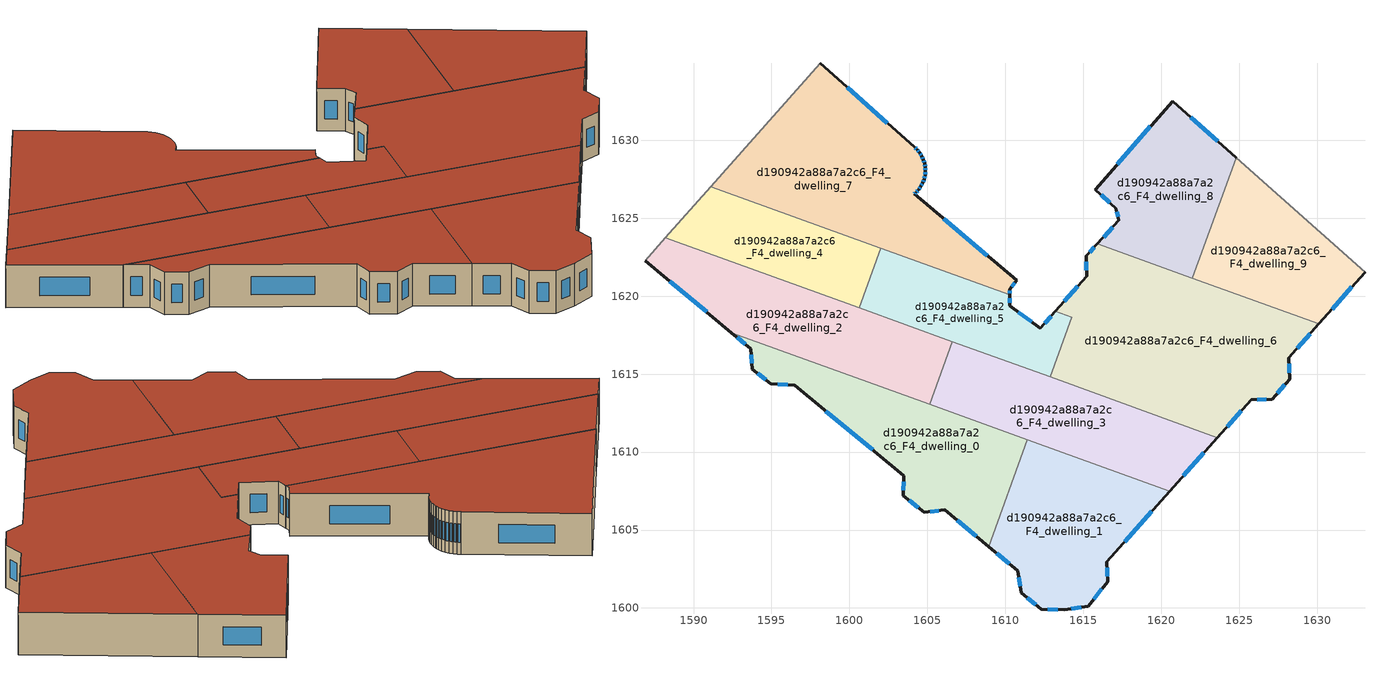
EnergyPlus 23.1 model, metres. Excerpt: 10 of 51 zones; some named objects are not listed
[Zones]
d190942a88a7a2c6_F4_dwelling_0
 floor to d190942a88a7a2c6_F3_dwelling_0 (EU_floor_Construction): 1611.41,1610.8 1608.93,1603.94 1606.11,1606.29 1604.81,1606.14 1603.46,1607.2 1603.48,1608.47 1596.49,1614.29 1594.97,1614.38 1593.77,1615.31 1593.69,1616.63 1592.43,1617.67 z12
 wall outside (EU_wall_Construction): 1592.43,1617.67 1593.69,1616.63 1593.77,1615.31 1594.97,1614.38 1596.49,1614.29 1603.48,1608.47 1603.46,1607.2 1604.81,1606.14 1606.11,1606.29 1608.93,1603.94 z12:15
 wall to d190942a88a7a2c6_F4_dwelling_1 (EU_wall_Construction): 1608.93,1603.94 1611.41,1610.8 z12:15
 wall to d190942a88a7a2c6_F4_dwelling_2 (EU_wall_Construction): 1605.15,1613.07 1592.43,1617.67 z12:15
 wall to d190942a88a7a2c6_F4_dwelling_3 (EU_wall_Construction): 1611.41,1610.8 1605.15,1613.07 z12:15
 window (EU_Window_Construction): 1603.48,1608.11 1603.46,1607.56 / 1598.49,1612.63 1601.49,1610.13 / 1595.4,1614.36 1596.06,1614.32 / 1594.11,1615.05 1594.62,1614.65 / 1593.71,1616.25 1593.75,1615.69 / 1592.79,1617.37 1593.33,1616.92 / 1606.91,1605.62 1608.12,1604.61 / 1605.18,1606.18 1605.74,1606.25 / 1603.84,1606.9 1604.42,1606.44 z12.86:14.14
 roof outside (EU_roof_Construction): 1608.93,1603.94 1611.41,1610.8 1592.43,1617.67 1593.69,1616.63 1593.77,1615.31 1594.97,1614.38 1596.49,1614.29 1603.48,1608.47 1603.46,1607.2 1604.81,1606.14 1606.11,1606.29 z15
d190942a88a7a2c6_F4_dwelling_1
 floor to d190942a88a7a2c6_F3_dwelling_1 (EU_floor_Construction): 1620.55,1607.49 1616.51,1602.96 1616.55,1601.68 1615.32,1600.1 1613.78,1599.9 1612.31,1599.91 1611.02,1600.97 1610.79,1602.39 1608.93,1603.94 1611.41,1610.8 z12
 wall outside (EU_wall_Construction): 1608.93,1603.94 1610.79,1602.39 1611.02,1600.97 1612.31,1599.91 1613.78,1599.9 1615.32,1600.1 1616.55,1601.68 1616.51,1602.96 1620.55,1607.49 z12:15
 wall to d190942a88a7a2c6_F4_dwelling_3 (EU_wall_Construction): 1620.55,1607.49 1611.41,1610.8 z12:15
 window (EU_Window_Construction): 1612.73,1599.91 1613.36,1599.9 / 1611.39,1600.67 1611.95,1600.21 / 1610.86,1601.99 1610.96,1601.38 / 1609.46,1603.5 1610.26,1602.83 / 1617.66,1604.26 1619.39,1606.2 / 1616.54,1602.04 1616.52,1602.6 / 1615.67,1600.55 1616.2,1601.23 / 1614.22,1599.96 1614.88,1600.05 z12.86:14.14
 roof outside (EU_roof_Construction): 1616.55,1601.68 1616.51,1602.96 1620.55,1607.49 1611.41,1610.8 1608.93,1603.94 1610.79,1602.39 1611.02,1600.97 1612.31,1599.91 1613.78,1599.9 1615.32,1600.1 z15
d190942a88a7a2c6_F4_dwelling_2
 floor to d190942a88a7a2c6_F3_dwelling_2 (EU_floor_Construction): 1606.6,1617.09 1605.15,1613.07 1592.43,1617.67 1586.89,1622.28 1588.19,1623.75 z12
 wall outside (EU_wall_Construction): 1586.89,1622.28 1592.43,1617.67 z12:15
 wall to d190942a88a7a2c6_F4_dwelling_3 (EU_wall_Construction): 1605.15,1613.07 1606.6,1617.09 z12:15
 wall adiabatic (EU_wall_Construction): 1588.19,1623.75 1586.89,1622.28 z12:15
 wall to d190942a88a7a2c6_F4_dwelling_4 (EU_wall_Construction): 1600.62,1619.25 1588.19,1623.75 z12:15
 wall to d190942a88a7a2c6_F4_dwelling_5 (EU_wall_Construction): 1606.6,1617.09 1600.62,1619.25 z12:15
 window (EU_Window_Construction): 1588.47,1620.97 1590.85,1618.99 z12.86:14.14
 roof outside (EU_roof_Construction): 1605.15,1613.07 1606.6,1617.09 1588.19,1623.75 1586.89,1622.28 1592.43,1617.67 z15
d190942a88a7a2c6_F4_dwelling_3
 floor to d190942a88a7a2c6_F3_dwelling_3 (EU_floor_Construction): 1623.61,1610.93 1620.55,1607.49 1605.15,1613.07 1606.6,1617.09 z12
 wall outside (EU_wall_Construction): 1620.55,1607.49 1623.61,1610.93 z12:15
 wall to d190942a88a7a2c6_F4_dwelling_6 (EU_wall_Construction): 1623.61,1610.93 1612.87,1614.82 z12:15
 wall to d190942a88a7a2c6_F4_dwelling_5 (EU_wall_Construction): 1612.87,1614.82 1606.6,1617.09 z12:15
 window (EU_Window_Construction): 1621.42,1608.47 1622.73,1609.95 z12.86:14.14
 roof outside (EU_roof_Construction): 1620.55,1607.49 1623.61,1610.93 1606.6,1617.09 1605.15,1613.07 z15
d190942a88a7a2c6_F4_dwelling_4
 floor to d190942a88a7a2c6_F3_dwelling_4 (EU_floor_Construction): 1602,1623.08 1600.62,1619.25 1588.19,1623.75 1591.11,1627.03 z12
 wall to d190942a88a7a2c6_F4_dwelling_5 (EU_wall_Construction): 1600.62,1619.25 1602,1623.08 z12:15
 wall adiabatic (EU_wall_Construction): 1591.11,1627.03 1588.19,1623.75 z12:15
 wall to d190942a88a7a2c6_F4_dwelling_7 (EU_wall_Construction): 1602,1623.08 1591.11,1627.03 z12:15
 roof outside (EU_roof_Construction): 1600.62,1619.25 1602,1623.08 1591.11,1627.03 1588.19,1623.75 z15
d190942a88a7a2c6_F4_dwelling_5
 floor to d190942a88a7a2c6_F3_dwelling_5 (EU_floor_Construction): 1613.21,1619.03 1614.25,1618.65 1612.87,1614.82 1600.62,1619.25 1602,1623.08 1610.29,1620.08 1610.28,1619.38 1612.24,1617.95 z12
 wall outside (EU_wall_Construction): 1613.21,1619.03 1612.24,1617.95 1610.28,1619.38 1610.29,1620.08 z12:15
 wall to d190942a88a7a2c6_F4_dwelling_6 (EU_wall_Construction): 1612.87,1614.82 1614.25,1618.65 1613.21,1619.03 z12:15
 wall to d190942a88a7a2c6_F4_dwelling_7 (EU_wall_Construction): 1610.29,1620.08 1602,1623.08 z12:15
 window (EU_Window_Construction): 1610.28,1619.58 1610.29,1619.88 / 1611.68,1618.35 1610.84,1618.97 / 1612.93,1618.72 1612.52,1618.25 z12.86:14.14
 roof outside (EU_roof_Construction): 1612.87,1614.82 1614.25,1618.65 1613.21,1619.03 1612.24,1617.95 1610.28,1619.38 1610.29,1620.08 1602,1623.08 1600.62,1619.25 z15
d190942a88a7a2c6_F4_dwelling_6
 floor to d190942a88a7a2c6_F3_dwelling_6 (EU_floor_Construction): 1630.11,1618.22 1628.18,1616.06 1628.24,1614.68 1627.13,1613.4 1625.77,1613.35 1623.61,1610.93 1612.87,1614.82 1614.25,1618.65 1613.21,1619.03 1615.21,1621.28 1615.2,1622.59 1615.91,1623.36 z12
 wall outside (EU_wall_Construction): 1615.91,1623.36 1615.2,1622.59 1615.21,1621.28 1613.21,1619.03 / 1623.61,1610.93 1625.77,1613.35 1627.13,1613.4 1628.24,1614.68 1628.18,1616.06 1630.11,1618.22 z12:15
 wall to d190942a88a7a2c6_F4_dwelling_9 (EU_wall_Construction): 1630.11,1618.22 1622,1621.16 z12:15
 wall to d190942a88a7a2c6_F4_dwelling_8 (EU_wall_Construction): 1622,1621.16 1615.91,1623.36 z12:15
 window (EU_Window_Construction): 1614.64,1620.64 1613.78,1619.67 / 1615.2,1622.22 1615.21,1621.66 / 1615.71,1623.14 1615.4,1622.81 / 1628.73,1616.68 1629.56,1617.6 / 1628.22,1615.08 1628.2,1615.67 / 1627.45,1613.76 1627.92,1614.32 / 1626.16,1613.36 1626.74,1613.38 / 1624.23,1611.62 1625.15,1612.66 z12.86:14.14
 roof outside (EU_roof_Construction): 1627.13,1613.4 1628.24,1614.68 1628.18,1616.06 1630.11,1618.22 1615.91,1623.36 1615.2,1622.59 1615.21,1621.28 1613.21,1619.03 1614.25,1618.65 1612.87,1614.82 1623.61,1610.93 1625.77,1613.35 z15
d190942a88a7a2c6_F4_dwelling_7
 floor to d190942a88a7a2c6_F3_dwelling_7 (EU_floor_Construction): 1604.34,1629.41 1604.51,1629.21 1604.64,1628.99 1604.75,1628.76 1604.82,1628.51 1604.86,1628.26 1604.87,1628.07 1604.87,1628.01 1604.85,1627.75 1604.79,1627.5 1604.7,1627.27 1604.58,1627.04 1604.43,1626.83 1604.26,1626.64 1604.17,1626.56 1610.73,1621.02 1610.29,1620.46 1610.29,1620.08 1591.11,1627.03 1598.14,1634.93 1604.16,1629.58 z12
 wall outside (EU_wall_Construction): 1610.29,1620.08 1610.29,1620.46 1610.73,1621.02 1604.17,1626.56 1604.26,1626.64 1604.43,1626.83 1604.58,1627.04 1604.7,1627.27 1604.79,1627.5 1604.85,1627.75 1604.87,1628.01 1604.87,1628.07 1604.86,1628.26 1604.82,1628.51 1604.75,1628.76 1604.64,1628.99 1604.51,1629.21 1604.34,1629.41 1604.16,1629.58 1598.14,1634.93 z12:15
 wall adiabatic (EU_wall_Construction): 1598.14,1634.93 1591.11,1627.03 z12:15
 window (EU_Window_Construction): 1602.44,1631.11 1599.86,1633.4 / 1604.29,1629.45 1604.21,1629.53 / 1604.46,1629.27 1604.39,1629.35 / 1604.6,1629.05 1604.54,1629.15 / 1604.72,1628.83 1604.67,1628.93 / 1604.8,1628.58 1604.77,1628.69 / 1604.85,1628.34 1604.83,1628.44 / 1604.87,1628.13 1604.87,1628.21 / 1604.86,1627.83 1604.87,1627.94 / 1604.81,1627.58 1604.83,1627.68 / 1604.73,1627.33 1604.77,1627.44 / 1604.62,1627.1 1604.67,1627.2 / 1604.48,1626.89 1604.54,1626.98 / 1604.31,1626.7 1604.38,1626.78 / 1604.19,1626.59 1604.23,1626.62 / 1608.85,1622.6 1606.04,1624.98 / 1610.41,1620.62 1610.6,1620.86 / 1610.29,1620.19 1610.29,1620.35 z12.86:14.14
 roof outside (EU_roof_Construction): 1610.29,1620.08 1610.29,1620.46 1610.73,1621.02 1604.17,1626.56 1604.26,1626.64 1604.43,1626.83 1604.58,1627.04 1604.7,1627.27 1604.79,1627.5 1604.85,1627.75 1604.87,1628.01 1604.87,1628.07 1604.86,1628.26 1604.82,1628.51 1604.75,1628.76 1604.64,1628.99 1604.51,1629.21 1604.34,1629.41 1604.16,1629.58 1598.14,1634.93 1591.11,1627.03 z15
d190942a88a7a2c6_F4_dwelling_8
 floor to d190942a88a7a2c6_F3_dwelling_8 (EU_floor_Construction): 1624.8,1628.89 1622,1621.16 1615.91,1623.36 1617.29,1624.87 1617.09,1625.65 1615.76,1626.83 1620.73,1632.51 z12
 wall outside (EU_wall_Construction): 1624.8,1628.89 1620.73,1632.51 1615.76,1626.83 1617.09,1625.65 1617.29,1624.87 1615.91,1623.36 z12:15
 wall to d190942a88a7a2c6_F4_dwelling_9 (EU_wall_Construction): 1622,1621.16 1624.8,1628.89 z12:15
 window (EU_Window_Construction): 1623.64,1629.92 1621.89,1631.47 / 1616.9,1624.44 1616.3,1623.79 / 1617.15,1625.43 1617.23,1625.09 / 1616.14,1626.5 1616.71,1625.99 / 1619.31,1630.89 1617.18,1628.45 z12.86:14.14
 roof outside (EU_roof_Construction): 1622,1621.16 1624.8,1628.89 1620.73,1632.51 1615.76,1626.83 1617.09,1625.65 1617.29,1624.87 1615.91,1623.36 z15
d190942a88a7a2c6_F4_dwelling_9
 floor to d190942a88a7a2c6_F3_dwelling_9 (EU_floor_Construction): 1633.07,1621.55 1630.11,1618.22 1622,1621.16 1624.8,1628.89 z12
 wall outside (EU_wall_Construction): 1630.11,1618.22 1633.07,1621.55 z12:15
 wall adiabatic (EU_wall_Construction): 1633.07,1621.55 1624.8,1628.89 z12:15
 window (EU_Window_Construction): 1630.96,1619.17 1632.23,1620.6 z12.86:14.14
 roof outside (EU_roof_Construction): 1630.11,1618.22 1633.07,1621.55 1624.8,1628.89 1622,1621.16 z15
[Building]
EU S2 Campaign: North Axis=0; Terrain=City; Solar Distribution=FullExterior
[Site:Location]
Helsinki-Vantaa.AP: Latitude=60.317; Longitude=24.963; Time Zone=2; Elevation=54.6
[SizingPeriod:WeatherFileDays]
AnnualSizingPeriod: Begin Month=1; Begin Day of Month=1; End Month=12; End Day of Month=31; Day of Week for Start Day=Monday; Use Weather File Daylight Saving Period=No; Use Weather File Rain and Snow Indicators=No
[MATERIAL]
EU_InternalMass_Material: Roughness=MediumRough; Thickness=0.1; Conductivity=1; Density=1800; Specific Heat=900; Thermal Absorptance=0.9; Solar Absorptance=0.7; Visible Absorptance=0.7
[MATERIAL:NOMASS] Roughness=MediumRough; Thermal Absorptance=0.9; Solar Absorptance=0.7; Visible Absorptance=0.7
Name | Thermal Resistance
EU_wall_NoMass | 1.10183
EU_roof_NoMass; EU_floor_NoMass | 1.70606
[WINDOWMATERIAL:SIMPLEGLAZINGSYSTEM]
EU_Window_SimpleGlazing: UFactor=3.11035; Solar Heat Gain Coefficient=0.8; Visible Transmittance=0.8
[CONSTRUCTION]
EU_wall_Construction: EU_wall_NoMass
EU_roof_Construction: EU_roof_NoMass
EU_floor_Construction: EU_floor_NoMass
EU_Window_Construction: EU_Window_SimpleGlazing
EU_InternalMass_Construction: EU_InternalMass_Material
[ZONE] Type=1; Multiplier=1; Ceiling Height=autocalculate; Floor Area=autocalculate; Part of Total Floor Area=Yes
Name | Volume
d190942a88a7a2c6_F4_dwelling_0 | 235.489
d190942a88a7a2c6_F4_dwelling_1 | 219.08
d190942a88a7a2c6_F4_dwelling_2 | 233.502
d190942a88a7a2c6_F4_dwelling_3 | 221.028
d190942a88a7a2c6_F4_dwelling_4 | 151.515
d190942a88a7a2c6_F4_dwelling_5 | 150.853
d190942a88a7a2c6_F4_dwelling_6 | 374.272
d190942a88a7a2c6_F4_dwelling_7 | 326.437
d190942a88a7a2c6_F4_dwelling_8 | 180.263
d190942a88a7a2c6_F4_dwelling_9 | 180.272
[INTERNALMASS] Construction=EU_InternalMass_Construction
Name | Zone or ZoneList | Surface Area
d190942a88a7a2c6_F4_dwelling_0_EU_InternalMass | d190942a88a7a2c6_F4_dwelling_0 | 78.4962
d190942a88a7a2c6_F4_dwelling_1_EU_InternalMass | d190942a88a7a2c6_F4_dwelling_1 | 73.0269
d190942a88a7a2c6_F4_dwelling_2_EU_InternalMass | d190942a88a7a2c6_F4_dwelling_2 | 77.8337
d190942a88a7a2c6_F4_dwelling_3_EU_InternalMass | d190942a88a7a2c6_F4_dwelling_3 | 73.676
d190942a88a7a2c6_F4_dwelling_4_EU_InternalMass | d190942a88a7a2c6_F4_dwelling_4 | 50.505
d190942a88a7a2c6_F4_dwelling_5_EU_InternalMass | d190942a88a7a2c6_F4_dwelling_5 | 50.284
d190942a88a7a2c6_F4_dwelling_6_EU_InternalMass | d190942a88a7a2c6_F4_dwelling_6 | 124.763
d190942a88a7a2c6_F4_dwelling_7_EU_InternalMass | d190942a88a7a2c6_F4_dwelling_7 | 108.812
d190942a88a7a2c6_F4_dwelling_8_EU_InternalMass | d190942a88a7a2c6_F4_dwelling_8 | 60.0876
d190942a88a7a2c6_F4_dwelling_9_EU_InternalMass | d190942a88a7a2c6_F4_dwelling_9 | 60.0908
[OTHEREQUIPMENT] Fuel Type=Electricity; Design Level Calculation Method=Watts/Area; Power per Zone Floor Area=1; Fraction Latent=0; Fraction Radiant=0; Fraction Lost=0; Carbon Dioxide Generation Rate=0; EndUse Subcategory=EU_Step8_InternalGains
Name | Zone or ZoneList or Space or SpaceList | Schedule
EU_Step8_InternalGain_d190942a88a7a2c6_F4_dwelling_0_f000 | d190942a88a7a2c6_F4_dwelling_0 | EU_Step8_GainSchedule_d190942a88a7a2c6_F4_dwelling_0_f000
EU_Step8_InternalGain_d190942a88a7a2c6_F4_dwelling_1_f000 | d190942a88a7a2c6_F4_dwelling_1 | EU_Step8_GainSchedule_d190942a88a7a2c6_F4_dwelling_1_f000
EU_Step8_InternalGain_d190942a88a7a2c6_F4_dwelling_2_f000 | d190942a88a7a2c6_F4_dwelling_2 | EU_Step8_GainSchedule_d190942a88a7a2c6_F4_dwelling_2_f000
EU_Step8_InternalGain_d190942a88a7a2c6_F4_dwelling_3_f000 | d190942a88a7a2c6_F4_dwelling_3 | EU_Step8_GainSchedule_d190942a88a7a2c6_F4_dwelling_3_f000
EU_Step8_InternalGain_d190942a88a7a2c6_F4_dwelling_4_f000 | d190942a88a7a2c6_F4_dwelling_4 | EU_Step8_GainSchedule_d190942a88a7a2c6_F4_dwelling_4_f000
EU_Step8_InternalGain_d190942a88a7a2c6_F4_dwelling_5_f000 | d190942a88a7a2c6_F4_dwelling_5 | EU_Step8_GainSchedule_d190942a88a7a2c6_F4_dwelling_5_f000
EU_Step8_InternalGain_d190942a88a7a2c6_F4_dwelling_6_f000 | d190942a88a7a2c6_F4_dwelling_6 | EU_Step8_GainSchedule_d190942a88a7a2c6_F4_dwelling_6_f000
EU_Step8_InternalGain_d190942a88a7a2c6_F4_dwelling_7_f000 | d190942a88a7a2c6_F4_dwelling_7 | EU_Step8_GainSchedule_d190942a88a7a2c6_F4_dwelling_7_f000
EU_Step8_InternalGain_d190942a88a7a2c6_F4_dwelling_8_f000 | d190942a88a7a2c6_F4_dwelling_8 | EU_Step8_GainSchedule_d190942a88a7a2c6_F4_dwelling_8_f000
EU_Step8_InternalGain_d190942a88a7a2c6_F4_dwelling_9_f000 | d190942a88a7a2c6_F4_dwelling_9 | EU_Step8_GainSchedule_d190942a88a7a2c6_F4_dwelling_9_f000
[ZONEVENTILATION:DESIGNFLOWRATE] Schedule=EU_AlwaysOn; Design Flow Rate Calculation Method=AirChanges/Hour; Air Changes per Hour=0.756316; Ventilation Type=Natural; Fan Pressure Rise=0; Fan Total Efficiency=1; Constant Term Coefficient=1; Temperature Term Coefficient=0; Velocity Term Coefficient=0; Velocity Squared Term Coefficient=0; Minimum Indoor Temperature=-100; Maximum Indoor Temperature=100; Delta Temperature=-100; Minimum Outdoor Temperature=-100; Maximum Outdoor Temperature=100; Maximum Wind Speed=40
Name | Zone or ZoneList or Space or SpaceList
EU_ConstantAir_d190942a88a7a2c6_F4_dwelling_0 | d190942a88a7a2c6_F4_dwelling_0
EU_ConstantAir_d190942a88a7a2c6_F4_dwelling_1 | d190942a88a7a2c6_F4_dwelling_1
EU_ConstantAir_d190942a88a7a2c6_F4_dwelling_2 | d190942a88a7a2c6_F4_dwelling_2
EU_ConstantAir_d190942a88a7a2c6_F4_dwelling_3 | d190942a88a7a2c6_F4_dwelling_3
EU_ConstantAir_d190942a88a7a2c6_F4_dwelling_4 | d190942a88a7a2c6_F4_dwelling_4
EU_ConstantAir_d190942a88a7a2c6_F4_dwelling_5 | d190942a88a7a2c6_F4_dwelling_5
EU_ConstantAir_d190942a88a7a2c6_F4_dwelling_6 | d190942a88a7a2c6_F4_dwelling_6
EU_ConstantAir_d190942a88a7a2c6_F4_dwelling_7 | d190942a88a7a2c6_F4_dwelling_7
EU_ConstantAir_d190942a88a7a2c6_F4_dwelling_8 | d190942a88a7a2c6_F4_dwelling_8
EU_ConstantAir_d190942a88a7a2c6_F4_dwelling_9 | d190942a88a7a2c6_F4_dwelling_9
[HVACTEMPLATE:ZONE:IDEALLOADSAIRSYSTEM] System Availability Schedule=EU_AlwaysOn; Maximum Heating Supply Air Temperature=50; Minimum Cooling Supply Air Temperature=13; Maximum Heating Supply Air Humidity Ratio=0.0156; Minimum Cooling Supply Air Humidity Ratio=0.0077; Heating Limit=NoLimit; Cooling Limit=NoLimit; Heating Availability Schedule=EU_AlwaysOn; Cooling Availability Schedule=EU_CoolingOff; Dehumidification Control Type=ConstantSensibleHeatRatio; Cooling Sensible Heat Ratio=0.7; Dehumidification Setpoint=60; Humidification Control Type=None; Humidification Setpoint=30; Outdoor Air Method=None; Outdoor Air Flow Rate per Person=0.00944; Outdoor Air Flow Rate per Zone Floor Area=0; Outdoor Air Flow Rate per Zone=0; Demand Controlled Ventilation Type=None; Outdoor Air Economizer Type=NoEconomizer; Heat Recovery Type=None; Sensible Heat Recovery Effectiveness=0.7; Latent Heat Recovery Effectiveness=0.65
Name | Template Thermostat
d190942a88a7a2c6_F4_dwelling_0 | EU_HeatOnly_d190942a88a7a2c6_F4_dwelling_0
d190942a88a7a2c6_F4_dwelling_1 | EU_HeatOnly_d190942a88a7a2c6_F4_dwelling_1
d190942a88a7a2c6_F4_dwelling_2 | EU_HeatOnly_d190942a88a7a2c6_F4_dwelling_2
d190942a88a7a2c6_F4_dwelling_3 | EU_HeatOnly_d190942a88a7a2c6_F4_dwelling_3
d190942a88a7a2c6_F4_dwelling_4 | EU_HeatOnly_d190942a88a7a2c6_F4_dwelling_4
d190942a88a7a2c6_F4_dwelling_5 | EU_HeatOnly_d190942a88a7a2c6_F4_dwelling_5
d190942a88a7a2c6_F4_dwelling_6 | EU_HeatOnly_d190942a88a7a2c6_F4_dwelling_6
d190942a88a7a2c6_F4_dwelling_7 | EU_HeatOnly_d190942a88a7a2c6_F4_dwelling_7
d190942a88a7a2c6_F4_dwelling_8 | EU_HeatOnly_d190942a88a7a2c6_F4_dwelling_8
d190942a88a7a2c6_F4_dwelling_9 | EU_HeatOnly_d190942a88a7a2c6_F4_dwelling_9
[SIZING:ZONE] Zone Cooling Design Supply Air Temperature Input Method=SupplyAirTemperature; Zone Cooling Design Supply Air Temperature=13; Zone Heating Design Supply Air Temperature Input Method=SupplyAirTemperature; Zone Heating Design Supply Air Temperature=50; Zone Cooling Design Supply Air Humidity Ratio=0.008; Zone Heating Design Supply Air Humidity Ratio=0.008; Cooling Design Air Flow Method=DesignDay; Cooling Design Air Flow Rate=0; Cooling Minimum Air Flow per Zone Floor Area=0.000762; Cooling Minimum Air Flow=0; Cooling Minimum Air Flow Fraction=0.2; Heating Design Air Flow Method=DesignDay; Heating Design Air Flow Rate=0; Heating Maximum Air Flow per Zone Floor Area=0.002032; Heating Maximum Air Flow=0.141576; Heating Maximum Air Flow Fraction=0.3; Account for Dedicated Outdoor Air System=No; Dedicated Outdoor Air System Control Strategy=NeutralSupplyAir; Dedicated Outdoor Air Low Setpoint Temperature for Design=autosize; Dedicated Outdoor Air High Setpoint Temperature for Design=autosize; Zone Load Sizing Method=Sensible Load Only No Latent Load; Zone Latent Cooling Design Supply Air Humidity Ratio Input Method=HumidityRatioDifference; Zone Cooling Design Supply Air Humidity Ratio Difference=0.005; Zone Latent Heating Design Supply Air Humidity Ratio Input Method=HumidityRatioDifference; Zone Humidification Design Supply Air Humidity Ratio Difference=0.005
d190942a88a7a2c6_F4_dwelling_0; d190942a88a7a2c6_F4_dwelling_1; d190942a88a7a2c6_F4_dwelling_2; d190942a88a7a2c6_F4_dwelling_3; d190942a88a7a2c6_F4_dwelling_4; d190942a88a7a2c6_F4_dwelling_5; d190942a88a7a2c6_F4_dwelling_6; d190942a88a7a2c6_F4_dwelling_7; d190942a88a7a2c6_F4_dwelling_8; d190942a88a7a2c6_F4_dwelling_9
[SCHEDULE:CONSTANT]
Name | Hourly Value
EU_AlwaysOn | 1
EU_CoolingOff | 0
[SCHEDULE:FILE] Column Number=1; Rows to Skip at Top=0; Number of Hours of Data=8760; Column Separator=Comma; Interpolate to Timestep=No; Minutes per Item=60; Adjust Schedule for Daylight Savings=Yes
Name | File
EU_Step8_GainSchedule_d190942a88a7a2c6_F4_dwelling_0_f000 | ../../schedules/d190942a88a7a2c6/d190942a88a7a2c6_F4_dwelling_0_f000_gain.csv
EU_Step8_GainSchedule_d190942a88a7a2c6_F4_dwelling_1_f000 | ../../schedules/d190942a88a7a2c6/d190942a88a7a2c6_F4_dwelling_1_f000_gain.csv
EU_Step8_GainSchedule_d190942a88a7a2c6_F4_dwelling_2_f000 | ../../schedules/d190942a88a7a2c6/d190942a88a7a2c6_F4_dwelling_2_f000_gain.csv
EU_Step8_GainSchedule_d190942a88a7a2c6_F4_dwelling_3_f000 | ../../schedules/d190942a88a7a2c6/d190942a88a7a2c6_F4_dwelling_3_f000_gain.csv
EU_Step8_GainSchedule_d190942a88a7a2c6_F4_dwelling_4_f000 | ../../schedules/d190942a88a7a2c6/d190942a88a7a2c6_F4_dwelling_4_f000_gain.csv
EU_Step8_GainSchedule_d190942a88a7a2c6_F4_dwelling_5_f000 | ../../schedules/d190942a88a7a2c6/d190942a88a7a2c6_F4_dwelling_5_f000_gain.csv
EU_Step8_GainSchedule_d190942a88a7a2c6_F4_dwelling_6_f000 | ../../schedules/d190942a88a7a2c6/d190942a88a7a2c6_F4_dwelling_6_f000_gain.csv
EU_Step8_GainSchedule_d190942a88a7a2c6_F4_dwelling_7_f000 | ../../schedules/d190942a88a7a2c6/d190942a88a7a2c6_F4_dwelling_7_f000_gain.csv
EU_Step8_GainSchedule_d190942a88a7a2c6_F4_dwelling_8_f000 | ../../schedules/d190942a88a7a2c6/d190942a88a7a2c6_F4_dwelling_8_f000_gain.csv
EU_Step8_GainSchedule_d190942a88a7a2c6_F4_dwelling_9_f000 | ../../schedules/d190942a88a7a2c6/d190942a88a7a2c6_F4_dwelling_9_f000_gain.csv
